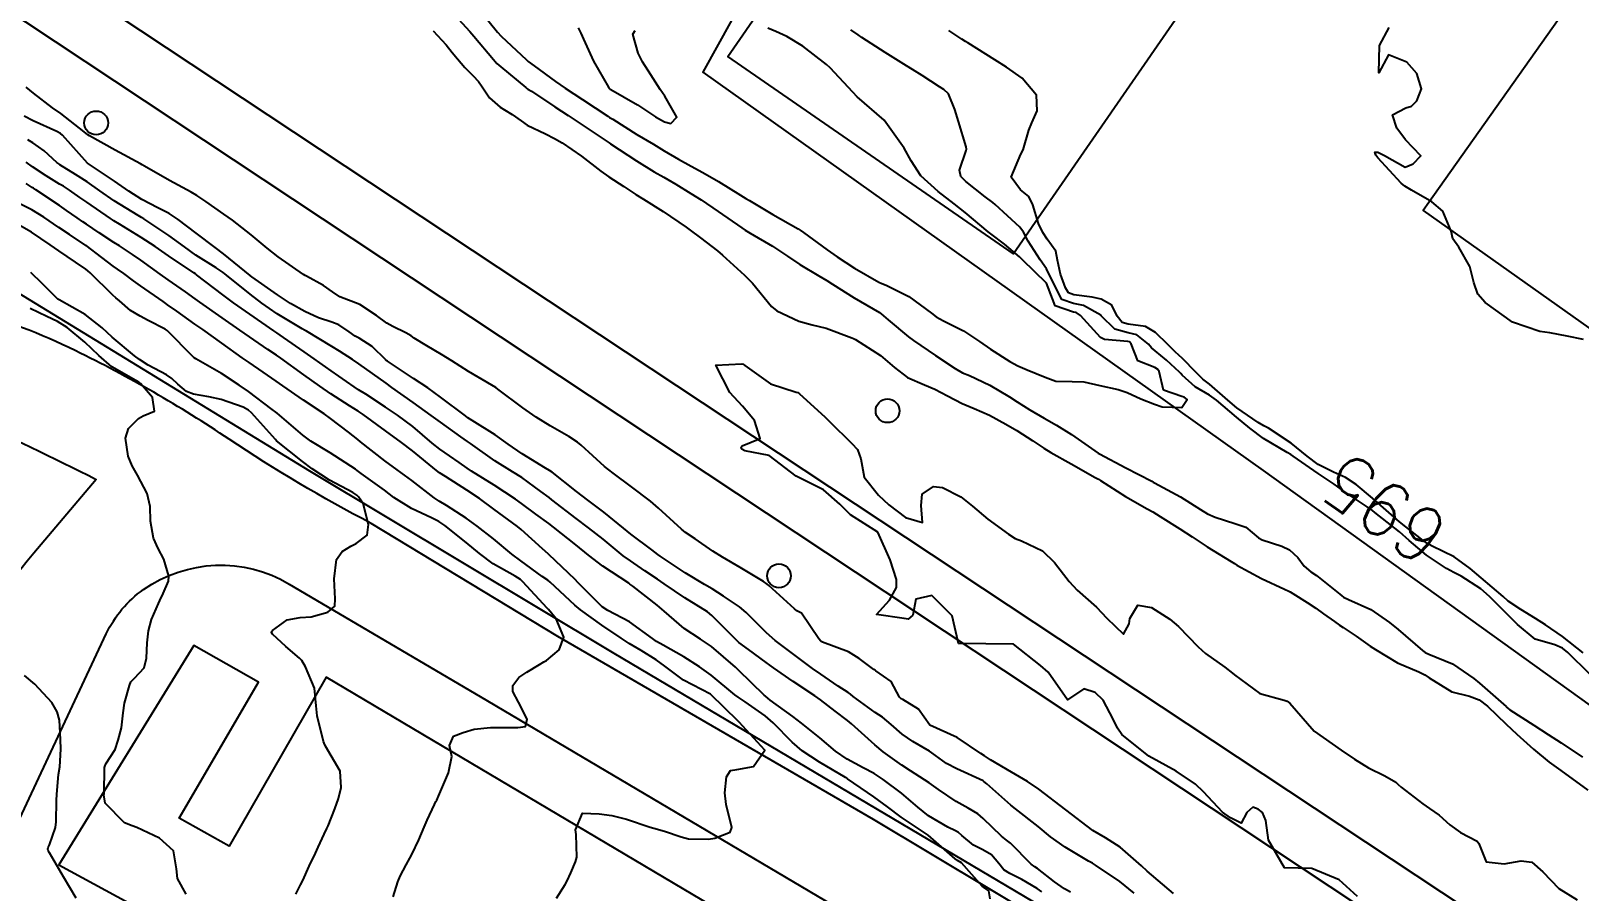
# Model space of a CAD drawing. Header units: metres. Extents: x 286371 to 293043, y 7462578 to 7466404.
# Drawn here: x 286937.7 to 287050.5, y 7465770.5 to 7465833.1 of the extents above; entities that cross this region are included whole.
import ezdxf
from ezdxf.enums import TextEntityAlignment as Align

# ---------------------------------------------------------------- set-up
doc = ezdxf.new("R2010")
doc.units = ezdxf.units.M
doc.header["$MEASUREMENT"] = 0
for name, color, linetype in [('Cotas', 45, 'Continuous'), ('Curvas de Nivel 1m', 11, 'Continuous'), ('Curvas de Nivel 5m', 15, 'Continuous'), ('Divisas', 45, 'Continuous'), ('Edificações', 30, 'Continuous'), ('Linha Férrea', 20, 'Continuous'), ('Postes', 20, 'Continuous'), ('Vias primárias', 230, 'Continuous')]:
    doc.layers.add(name, color=color, linetype=linetype)
doc.styles.add('Style-STANDARD', font='STANDARD.shx')

msp = doc.modelspace()

# ---------------------------------------------------------------- linework, layer by layer
at = {"layer": 'Curvas de Nivel 1m', "flags": 128}
for points, elevation in [([(286970.39, 7465834.63), (286971.7, 7465833.02), (286971.96, 7465832.73), (286973.8, 7465830.99), (286973.93, 7465830.87), (286974.36, 7465830.55), (286975.91, 7465829.43), (286976.61, 7465828.94), (286977.88, 7465828.11), (286979.72, 7465826.9), (286979.86, 7465826.8), (286980.09, 7465826.67), (286981.84, 7465825.57), (286983.05, 7465824.85), (286983.83, 7465824.38), (286984.87, 7465823.77), (286985.81, 7465823.26), (286986.66, 7465822.79), (286987.79, 7465822.13), (286989.4, 7465821.13), (286989.78, 7465820.9), (286990.04, 7465820.74), (286991.76, 7465819.74), (286993.6, 7465818.69), (286993.74, 7465818.6), (286993.99, 7465818.43), (286995.72, 7465817.16), (286996.43, 7465816.64), (286997.7, 7465815.82), (286999.48, 7465814.81), (286999.69, 7465814.71), (287000.01, 7465814.59), (287001.67, 7465813.75), (287003.31, 7465812.54), (287003.65, 7465812.29), (287004.18, 7465811.99), (287005.63, 7465811.25), (287006.81, 7465810.49), (287007.61, 7465809.93), (287009.02, 7465809.02), (287009.59, 7465808.71), (287010.27, 7465808.43), (287011.58, 7465807.89), (287012.38, 7465807.6), (287013.57, 7465807.57), (287014.4, 7465807.54), (287015.57, 7465807.28), (287016.91, 7465806.99), (287017.56, 7465806.76), (287018.55, 7465806.31), (287019.55, 7465805.91), (287020.11, 7465805.72), (287021.55, 7465805.68), (287021.94, 7465806.26), (287021.72, 7465806.43), (287021.56, 7465806.47), (287020.22, 7465806.93), (287019.89, 7465808.29), (287019.78, 7465808.48), (287019.59, 7465808.58), (287018.35, 7465809.07), (287017.85, 7465810.32), (287017.74, 7465810.45), (287017.62, 7465810.48), (287015.91, 7465810.64), (287015.62, 7465810.78), (287014.17, 7465812.38), (287013.85, 7465812.59), (287013.65, 7465812.63), (287012.33, 7465813.08), (287011.82, 7465814.41), (287011.68, 7465814.74), (287009.93, 7465816.44), (287009.72, 7465816.64), (287008.63, 7465817.56), (287007.74, 7465818.24), (287007.45, 7465818.48), (287005.76, 7465819.87), (287004.95, 7465820.52), (287003.79, 7465821.41), (287002.53, 7465822.55), (287001.82, 7465823.64), (287001.32, 7465824.57), (286999.86, 7465826.59), (286997.89, 7465828.31), (286997.57, 7465828.63), (286995.92, 7465830.41), (286995.66, 7465830.66), (286993.94, 7465831.99), (286992.77, 7465832.7), (286991.96, 7465833.07), (286991.39, 7465833.3)], 693), ([(286968.86, 7465833.95), (286969.67, 7465833.05), (286969.81, 7465832.89), (286969.96, 7465832.73), (286971.41, 7465831.02), (286971.65, 7465830.74), (286971.93, 7465830.48), (286973.75, 7465828.99), (286973.83, 7465828.91), (286973.9, 7465828.87), (286974.17, 7465828.71), (286975.88, 7465827.57), (286976.83, 7465826.94), (286977.85, 7465826.27), (286979.68, 7465825.05), (286979.83, 7465824.95), (286979.93, 7465824.89), (286981.82, 7465823.63), (286983.11, 7465822.84), (286983.8, 7465822.45), (286984.68, 7465821.93), (286985.78, 7465821.26), (286986.52, 7465820.79), (286987.76, 7465819.95), (286989.49, 7465818.75), (286989.74, 7465818.58), (286990.1, 7465818.37), (286991.72, 7465817.42), (286992.82, 7465816.7), (286993.71, 7465816.09), (286995.09, 7465815.27), (286995.69, 7465814.92), (286996.1, 7465814.65), (286997.67, 7465813.66), (286999.51, 7465812.6), (286999.65, 7465812.5), (287000.16, 7465812.07), (287001.63, 7465810.83), (287001.99, 7465810.56), (287003.6, 7465809.46), (287005.03, 7465808.51), (287005.58, 7465808.21), (287006.08, 7465808), (287007.57, 7465807.3), (287008.99, 7465806.45), (287009.55, 7465806.08), (287010.47, 7465805.5), (287011.53, 7465804.9), (287012.42, 7465804.4), (287013.51, 7465803.72), (287015.46, 7465802.35), (287015.49, 7465802.33), (287015.54, 7465802.31), (287017.48, 7465801.29), (287019.37, 7465800.3), (287019.46, 7465800.25), (287019.56, 7465800.2), (287021.45, 7465799.17), (287022.92, 7465798.24), (287023.43, 7465797.94), (287023.97, 7465797.68), (287025.42, 7465797.24), (287026.2, 7465796.97), (287027.14, 7465796.18), (287027.4, 7465796.03), (287028.83, 7465795.58), (287029.39, 7465795.3), (287030, 7465794.75), (287030.45, 7465794.12), (287030.95, 7465793.7), (287031.35, 7465793.43), (287033.05, 7465792.08), (287033.21, 7465791.95), (287033.33, 7465791.87), (287033.7, 7465791.69), (287035.32, 7465790.96), (287036.67, 7465790.02), (287037.3, 7465789.5), (287039.08, 7465787.99), (287039.27, 7465787.84), (287039.54, 7465787.71), (287041.26, 7465787.02), (287042.82, 7465785.93), (287043.24, 7465785.6), (287045.17, 7465783.9), (287045.21, 7465783.86), (287045.45, 7465783.65), (287047.19, 7465782.54), (287048.25, 7465781.85), (287049.18, 7465781.26), (287050.75, 7465780.22)], 694), ([(286977.57, 7465833.33), (286977.76, 7465832.93), (286977.96, 7465832.5), (286978.69, 7465830.91), (286979.79, 7465829), (286979.87, 7465828.89), (286979.89, 7465828.87), (286979.96, 7465828.83), (286981.88, 7465827.73), (286983.2, 7465826.84), (286983.86, 7465826.48), (286984.32, 7465826.36), (286984.75, 7465826.82), (286983.89, 7465828.36), (286983.54, 7465828.84), (286982.86, 7465829.9), (286982.26, 7465830.86), (286981.94, 7465831.49), (286981.56, 7465832.87), (286981.71, 7465833.13)], 692), ([(287051.25, 7465786.27), (287049.67, 7465787.83), (287049.28, 7465788.15), (287048.73, 7465788.4), (287047.29, 7465788.81), (287046.01, 7465789.88), (287045.31, 7465790.57), (287043.96, 7465791.92), (287043.34, 7465792.46), (287041.91, 7465793.39), (287041.36, 7465793.67), (287040.84, 7465793.96), (287039.38, 7465794.91), (287038.1, 7465796), (287037.4, 7465796.62), (287035.6, 7465798.04), (287035.44, 7465798.17), (287035.04, 7465798.45), (287033.46, 7465799.5), (287032.64, 7465800.09), (287031.48, 7465800.87), (287029.66, 7465802.13), (287029.5, 7465802.25), (287029.23, 7465802.41), (287027.51, 7465803.41), (287026.51, 7465804.18), (287025.54, 7465804.97), (287024.08, 7465806.22), (287023.56, 7465806.58), (287022.51, 7465807.19), (287021.58, 7465808.04), (287021.48, 7465808.16), (287021.38, 7465808.26), (287020.44, 7465809.12), (287019.61, 7465809.81), (287019.35, 7465810.03), (287019.12, 7465810.29), (287018.28, 7465810.97), (287017.63, 7465811.12), (287016.66, 7465811.37), (287015.68, 7465812.35), (287015.67, 7465812.38), (287015.64, 7465812.4), (287014.39, 7465813.11), (287013.66, 7465813.25), (287012.81, 7465813.55), (287012.36, 7465814.4), (287011.69, 7465815.77), (287011.23, 7465816.42), (287010.36, 7465817.8), (287010.02, 7465818.44), (287009.75, 7465818.82), (287007.95, 7465820.47), (287007.78, 7465820.61), (287007.23, 7465821.03), (287005.8, 7465822.14), (287005.44, 7465822.51), (287005.35, 7465822.97), (287005.83, 7465824.4), (287005.86, 7465824.48), (287005.86, 7465824.5), (287005.84, 7465824.66), (287005.28, 7465826.51), (287005, 7465827.39), (287004.54, 7465828.52), (287004.21, 7465828.83), (287003.9, 7465829.03), (287002.62, 7465829.85), (287001.92, 7465830.29), (287001.48, 7465830.57), (286999.94, 7465831.54), (286998.24, 7465832.62), (286997.96, 7465832.81), (286997.43, 7465833.17)], 694), ([(287050.81, 7465810.64), (287049.63, 7465810.87), (287048.36, 7465811.12), (287047.63, 7465811.2), (287045.64, 7465811.89), (287043.66, 7465813.32), (287043.11, 7465813.93), (287042.83, 7465814.79), (287042.54, 7465815.94), (287041.73, 7465817.35), (287041.3, 7465817.96), (287041.17, 7465818.53), (287040.57, 7465819.97), (287039.77, 7465820.65), (287038.29, 7465821.51), (287037.79, 7465821.8), (287037.54, 7465822.02), (287035.82, 7465823.85), (287035.68, 7465824.05), (287035.61, 7465824.26), (287035.83, 7465824.28), (287036.31, 7465824.04), (287037.81, 7465823.19), (287038.41, 7465823.41), (287038.96, 7465824), (287037.84, 7465825.18), (287037.22, 7465826.02), (287036.9, 7465826.99), (287037.88, 7465827.51), (287038.27, 7465827.62), (287038.68, 7465828), (287039.02, 7465828.88), (287038.66, 7465830), (287037.93, 7465830.83), (287036.6, 7465831.37), (287035.91, 7465830.04), (287035.94, 7465832.04), (287036.66, 7465833.35)], 696), ([(287018.08, 7465770.31), (287017.02, 7465771.15), (287015.25, 7465772.35), (287015.04, 7465772.48), (287014.76, 7465772.64), (287013.05, 7465773.65), (287011.98, 7465774.4), (287011.08, 7465775.15), (287009.44, 7465776.44), (287009.1, 7465776.72), (287007.34, 7465778.26), (287007.12, 7465778.45), (287007.07, 7465778.48), (287005.15, 7465779.36), (287004.4, 7465779.76), (287003.34, 7465780.53), (287003.17, 7465780.65), (287001.96, 7465781.34), (287001.18, 7465781.88), (287000.38, 7465782.59), (286999.73, 7465783.12), (286999.21, 7465783.47), (286997.61, 7465784.63), (286997.4, 7465784.81), (286997.23, 7465784.92), (286996.51, 7465785.37), (286995.25, 7465786.25), (286994.64, 7465786.67), (286993.27, 7465787.69), (286991.93, 7465788.71), (286991.29, 7465789.27), (286989.8, 7465790.75), (286989.32, 7465791.16), (286988.16, 7465791.94), (286987.34, 7465792.46), (286986.78, 7465792.79), (286985.36, 7465793.64), (286983.55, 7465794.84), (286983.38, 7465794.97), (286982.93, 7465795.3), (286981.41, 7465796.46), (286980.88, 7465796.88), (286979.43, 7465798.05), (286978.28, 7465798.92), (286977.45, 7465799.56), (286975.67, 7465800.96), (286975.48, 7465801.1), (286975.18, 7465801.27), (286973.49, 7465802.31), (286972.46, 7465803.01), (286971.51, 7465803.68), (286969.84, 7465804.74), (286969.53, 7465804.93), (286969.37, 7465805.06), (286967.55, 7465806.42), (286966.61, 7465807.1), (286965.57, 7465807.8), (286963.68, 7465809.05), (286963.59, 7465809.11), (286963.56, 7465809.14), (286962.56, 7465810.11), (286961.62, 7465810.72), (286961.33, 7465810.88), (286960.89, 7465811.19), (286960.13, 7465811.7), (286959.63, 7465811.89), (286958.65, 7465812.21), (286957.65, 7465812.66), (286956.6, 7465813.25), (286955.67, 7465813.88), (286953.79, 7465815.2), (286953.69, 7465815.27), (286953.66, 7465815.29), (286951.72, 7465816.87), (286951.11, 7465817.33), (286949.74, 7465818.37), (286948.43, 7465819.37), (286947.76, 7465819.81), (286946.95, 7465820.21), (286945.78, 7465820.83), (286944.84, 7465821.43), (286943.79, 7465822.17), (286941.81, 7465823.47), (286940.01, 7465825.5), (286939.85, 7465825.64), (286939.59, 7465825.77), (286937.86, 7465826.55), (286937.2, 7465826.89)], 694), ([(287013.44, 7465770.38), (287013.01, 7465770.62), (287012.28, 7465771.13), (287011.03, 7465772.1), (287010.84, 7465772.23), (287010.58, 7465772.42), (287009.06, 7465773.94), (287008.78, 7465774.17), (287008.4, 7465774.45), (287007.08, 7465775.74), (287006.69, 7465776.08), (287005.97, 7465776.5), (287005.1, 7465776.97), (287003.81, 7465777.85), (287003.13, 7465778.33), (287002.81, 7465778.55), (287001.79, 7465779.21), (287001.15, 7465779.64), (286999.8, 7465780.59), (286999.17, 7465781.11), (286997.49, 7465782.63), (286997.2, 7465782.87), (286996.29, 7465783.56), (286995.22, 7465784.38), (286994.82, 7465784.67), (286993.24, 7465785.73), (286991.8, 7465786.72), (286991.26, 7465787.1), (286989.97, 7465788.05), (286989.28, 7465788.57), (286989.08, 7465788.76), (286987.31, 7465790.53), (286986.99, 7465790.79), (286985.33, 7465791.81), (286983.84, 7465792.84), (286983.35, 7465793.18), (286982.43, 7465793.78), (286981.37, 7465794.5), (286980.85, 7465794.88), (286979.4, 7465796.09), (286978.33, 7465796.92), (286977.42, 7465797.59), (286975.65, 7465798.96), (286975.45, 7465799.12), (286974.86, 7465799.57), (286973.47, 7465800.58), (286972.78, 7465801), (286971.49, 7465801.8), (286969.73, 7465803.05), (286969.51, 7465803.21), (286969.02, 7465803.55), (286967.53, 7465804.6), (286966.86, 7465805.09), (286965.55, 7465806.05), (286963.99, 7465807.14), (286963.57, 7465807.44), (286962.58, 7465808.16), (286961.59, 7465808.86), (286961.12, 7465809.18), (286960.18, 7465809.78), (286959.61, 7465810.13), (286957.78, 7465811.23), (286957.63, 7465811.32), (286957.45, 7465811.41), (286955.64, 7465812.5), (286954.51, 7465813.28), (286953.67, 7465813.94), (286951.95, 7465815.32), (286951.7, 7465815.52), (286951.2, 7465815.84), (286949.72, 7465816.77), (286948.88, 7465817.37), (286947.74, 7465818.21), (286945.93, 7465819.41), (286945.76, 7465819.52), (286945.52, 7465819.66), (286943.77, 7465820.73), (286942.71, 7465821.46), (286941.79, 7465822.1), (286940.95, 7465822.64), (286939.81, 7465823.35), (286939.72, 7465823.41), (286939.59, 7465823.51), (286938.67, 7465824.37), (286937.84, 7465824.95), (286937.48, 7465825.18)], 693), ([(287011.35, 7465770.41), (287011.01, 7465770.64), (287009.88, 7465771.3), (287009.02, 7465771.73), (287008.58, 7465772.01), (287008.22, 7465772.46), (287007.68, 7465773.11), (287007.05, 7465773.47), (287006.38, 7465773.81), (287005.52, 7465774.51), (287005.28, 7465774.72), (287005.07, 7465774.85), (287004.49, 7465775.11), (287003.09, 7465775.95), (287002.31, 7465776.56), (287001.12, 7465777.58), (286999.8, 7465778.59), (286999.14, 7465779.01), (286998.32, 7465779.44), (286997.16, 7465780.06), (286996.32, 7465780.65), (286995.18, 7465781.61), (286993.85, 7465782.68), (286993.2, 7465783.17), (286991.56, 7465784.37), (286991.22, 7465784.65), (286991.13, 7465784.73), (286989.25, 7465786.54), (286989.03, 7465786.76), (286987.28, 7465788.27), (286986.49, 7465788.8), (286985.3, 7465789.59), (286983.83, 7465790.84), (286983.32, 7465791.27), (286981.55, 7465792.66), (286981.34, 7465792.82), (286981.26, 7465792.88), (286979.36, 7465794.12), (286978.32, 7465794.92), (286977.4, 7465795.67), (286975.78, 7465796.96), (286975.42, 7465797.24), (286974.48, 7465797.92), (286973.44, 7465798.69), (286973.01, 7465799), (286971.46, 7465800.02), (286969.8, 7465801.05), (286969.48, 7465801.26), (286968.89, 7465801.66), (286967.5, 7465802.64), (286966.94, 7465803.09), (286965.52, 7465804.29), (286964.4, 7465805.13), (286963.54, 7465805.71), (286962.09, 7465806.64), (286961.56, 7465806.97), (286961.25, 7465807.18), (286959.58, 7465808.35), (286958.33, 7465809.22), (286957.6, 7465809.72), (286956.09, 7465810.78), (286955.62, 7465811.11), (286955.4, 7465811.27), (286953.64, 7465812.47), (286952.45, 7465813.31), (286951.67, 7465813.89), (286949.75, 7465815.35), (286949.69, 7465815.4), (286949.57, 7465815.48), (286947.71, 7465816.72), (286946.74, 7465817.4), (286945.73, 7465818.06), (286944.15, 7465819.04), (286943.75, 7465819.27), (286943.65, 7465819.34), (286943.49, 7465819.45), (286941.77, 7465820.64), (286941.27, 7465820.98), (286940.52, 7465821.5), (286940.07, 7465821.79), (286939.79, 7465821.95), (286938.82, 7465822.54), (286937.81, 7465823.2), (286937.34, 7465823.55)], 692), ([(287007.59, 7465769.89), (287007.48, 7465770.48), (287007.19, 7465770.67), (287007.01, 7465770.81), (287005.5, 7465772.51), (287005.21, 7465772.69), (287005.04, 7465772.8), (287003.06, 7465774.54), (287001.09, 7465775.83), (287000.1, 7465776.59), (286999.11, 7465777.32), (286997.2, 7465778.63), (286997.13, 7465778.68), (286997.04, 7465778.73), (286995.15, 7465779.84), (286993.9, 7465780.68), (286993.17, 7465781.31), (286991.78, 7465782.72), (286991.2, 7465783.22), (286989.73, 7465784.23), (286989.22, 7465784.58), (286988.99, 7465784.76), (286987.25, 7465786.19), (286986.4, 7465786.8), (286985.26, 7465787.51), (286983.75, 7465788.36), (286983.28, 7465788.64), (286982.99, 7465788.85), (286981.3, 7465790.06), (286979.73, 7465790.9), (286979.32, 7465791.17), (286977.55, 7465792.93), (286977.35, 7465793.14), (286975.44, 7465794.96), (286975.38, 7465795.01), (286974.97, 7465795.39), (286973.41, 7465796.79), (286973.16, 7465797), (286971.43, 7465798.27), (286970.39, 7465799.04), (286969.45, 7465799.66), (286967.9, 7465800.64), (286967.47, 7465800.92), (286967.25, 7465801.09), (286965.5, 7465802.53), (286964.7, 7465803.13), (286963.52, 7465803.98), (286961.9, 7465805.17), (286961.54, 7465805.42), (286960.92, 7465805.8), (286959.56, 7465806.67), (286958.75, 7465807.22), (286957.58, 7465808.06), (286955.9, 7465809.26), (286955.6, 7465809.48), (286954.97, 7465809.91), (286953.62, 7465810.83), (286952.93, 7465811.3), (286951.64, 7465812.2), (286950, 7465813.35), (286949.67, 7465813.59), (286948.95, 7465814.09), (286947.69, 7465814.98), (286947.11, 7465815.39), (286945.71, 7465816.41), (286945.11, 7465816.82), (286944.14, 7465817.44), (286943.73, 7465817.7), (286942.68, 7465818.4), (286941.75, 7465819.03), (286941.48, 7465819.21), (286941.07, 7465819.49), (286940.29, 7465820.03), (286939.77, 7465820.39), (286938.05, 7465821.54), (286937.89, 7465821.64), (286937.79, 7465821.71), (286937.35, 7465822)], 691), ([(286964.1, 7465770.04), (286964.44, 7465771.13), (286964.6, 7465771.55), (286965.03, 7465772.38), (286965.3, 7465772.86), (286965.45, 7465773.12), (286965.97, 7465774.2), (286966.34, 7465775.11), (286966.56, 7465775.63), (286967.1, 7465776.76), (286967.21, 7465776.98), (286967.26, 7465777.09), (286967.39, 7465777.37), (286968.12, 7465779.07), (286968.36, 7465780.27), (286968.19, 7465781.07), (286968.49, 7465781.74), (286969.18, 7465782.01), (286969.98, 7465782.24), (286971.18, 7465782.36), (286971.83, 7465782.37), (286973.18, 7465782.36), (286973.72, 7465782.45), (286973.86, 7465782.98), (286973.21, 7465784.21), (286972.81, 7465785), (286972.8, 7465785.43), (286973.24, 7465786.01), (286973.82, 7465786.41), (286974.74, 7465786.97), (286975.06, 7465787.16), (286975.26, 7465787.26), (286976.19, 7465788.03), (286976.53, 7465788.95), (286975.96, 7465790.29), (286975.4, 7465790.96), (286975.32, 7465791.06), (286973.53, 7465792.99), (286973.36, 7465793.14), (286972.97, 7465793.39), (286971.37, 7465794.28), (286970.39, 7465795.04), (286969.4, 7465795.85), (286967.86, 7465797.08), (286967.42, 7465797.37), (286966.88, 7465797.63), (286965.43, 7465798.31), (286964.15, 7465799.13), (286963.45, 7465799.65), (286961.76, 7465800.88), (286961.47, 7465801.09), (286961.35, 7465801.18), (286959.49, 7465802.38), (286958.1, 7465803.23), (286957.51, 7465803.65), (286955.63, 7465805.26), (286955.54, 7465805.33), (286955.27, 7465805.54), (286953.56, 7465806.84), (286952.88, 7465807.3), (286951.58, 7465808.15), (286949.71, 7465809.23), (286949.59, 7465809.3), (286949.56, 7465809.32), (286949.52, 7465809.36), (286947.63, 7465811.29), (286947.48, 7465811.39), (286946.24, 7465812.01), (286945.65, 7465812.32), (286944.96, 7465812.74), (286944.16, 7465813.44), (286943.89, 7465813.67), (286943.67, 7465813.85), (286942.02, 7465815.48), (286941.85, 7465815.63), (286941.7, 7465815.74), (286940.94, 7465816.27), (286939.72, 7465817.09), (286939.11, 7465817.52), (286937.74, 7465818.44), (286935.78, 7465819.57)], 689), ([(286957, 7465770.24), (286957.34, 7465770.91), (286957.5, 7465771.24), (286957.98, 7465772.28), (286958.42, 7465773.22), (286958.62, 7465773.65), (286959.06, 7465774.6), (286959.26, 7465775.02), (286959.35, 7465775.21), (286959.84, 7465776.46), (286960.1, 7465777.2), (286960.31, 7465778), (286960.22, 7465779.2), (286959.16, 7465781), (286959.06, 7465781.22), (286959.02, 7465781.36), (286958.56, 7465783.22), (286958.48, 7465783.96), (286958.37, 7465785.23), (286957.71, 7465786.78), (286957.43, 7465787.24), (286957.27, 7465787.41), (286956.26, 7465788.28), (286955.29, 7465789.17), (286955.22, 7465789.28), (286955.23, 7465789.34), (286955.3, 7465789.44), (286956.36, 7465790.21), (286957.31, 7465790.38), (286958.12, 7465790.42), (286959.32, 7465790.77), (286959.83, 7465791.2), (286959.86, 7465791.73), (286959.79, 7465793.2), (286959.96, 7465794.61), (286960.37, 7465795.19), (286961, 7465795.57), (286961.39, 7465795.77), (286962.19, 7465796.37), (286962.29, 7465797.16), (286961.91, 7465798.69), (286961.57, 7465799.17), (286961.45, 7465799.29), (286961.14, 7465799.49), (286959.46, 7465800.38), (286958.2, 7465801.22), (286957.48, 7465801.75), (286955.6, 7465803.26), (286955.51, 7465803.35), (286953.78, 7465805.29), (286953.54, 7465805.49), (286953.15, 7465805.69), (286951.55, 7465806.25), (286950.66, 7465806.45), (286949.55, 7465806.65), (286949.03, 7465806.84), (286948.39, 7465807.38), (286947.97, 7465807.79), (286947.57, 7465808.05), (286946.23, 7465808.77), (286945.6, 7465809.17), (286945.25, 7465809.43), (286943.62, 7465810.8), (286942.88, 7465811.47), (286941.65, 7465812.45), (286939.75, 7465813.51), (286939.66, 7465813.57), (286938.51, 7465814.7), (286937.69, 7465815.5)], 688), ([(286949, 7465770.24), (286948.38, 7465771.37), (286948.31, 7465772.09), (286948.09, 7465773.38), (286947.06, 7465774.32), (286945.42, 7465775.08), (286945.08, 7465775.2), (286944.52, 7465775.43), (286943.11, 7465776.87), (286943.02, 7465777.46), (286943.03, 7465777.54), (286943.07, 7465779.46), (286943.08, 7465779.52), (286943.15, 7465779.72), (286943.84, 7465780.77), (286944.06, 7465781.44), (286944.29, 7465782.34), (286944.41, 7465783.44), (286944.51, 7465784.14), (286944.88, 7465785.43), (286944.97, 7465785.69), (286945.24, 7465785.97), (286945.95, 7465786.72), (286946.11, 7465787.41), (286946.16, 7465788.53), (286946.26, 7465789.41), (286946.48, 7465790.23), (286946.99, 7465791.4), (286947.09, 7465791.63), (286947.34, 7465792.13), (286947.72, 7465793.02), (286947.74, 7465793.39), (286947.37, 7465794.62), (286946.98, 7465795.4), (286946.64, 7465796.16), (286946.4, 7465797.41), (286946.38, 7465798.46), (286946.16, 7465799.41), (286945.46, 7465800.75), (286945.07, 7465801.43), (286944.78, 7465802.14), (286944.6, 7465803.44), (286944.81, 7465804.14), (286945.53, 7465804.88), (286945.88, 7465805.07), (286946.7, 7465805.41), (286946.55, 7465806.41), (286945.67, 7465807.42), (286945.57, 7465807.51), (286945.35, 7465807.65), (286943.59, 7465808.65), (286942.64, 7465809.47), (286941.62, 7465810.43), (286940.33, 7465811.5), (286939.64, 7465811.95), (286938.86, 7465812.31), (286937.65, 7465812.89)], 687), ([(287034.34, 7465770.06), (287033.02, 7465771.28), (287031.03, 7465772.11), (287029.03, 7465772.14), (287027.86, 7465774.16), (287027.66, 7465775.59), (287027.43, 7465776.17), (287027.1, 7465776.43), (287026.71, 7465776.57), (287026.29, 7465776.19), (287025.87, 7465775.4), (287025.09, 7465775.79), (287024.52, 7465776.21), (287023.12, 7465777.69), (287022.54, 7465778.24), (287021.14, 7465779.19), (287019.15, 7465780.29), (287017.18, 7465781.85), (287016.85, 7465782.33), (287016.55, 7465782.98), (287015.81, 7465784.35), (287015.23, 7465784.91), (287014.41, 7465785.19), (287013.22, 7465784.38), (287011.81, 7465786.41), (287011.26, 7465786.88), (287009.28, 7465788.44), (287007.28, 7465788.47), (287005.28, 7465788.5), (287004.81, 7465790.51), (287003.34, 7465791.98), (287002.17, 7465791.72), (287001.95, 7465790.55), (287001.6, 7465790.27), (287001.31, 7465790.3), (286999.31, 7465790.59), (287000.26, 7465791.65), (287000.76, 7465792.57), (287000.77, 7465793.16), (287000.3, 7465794.58), (286999.4, 7465796.59), (286997.42, 7465797.86), (286996.63, 7465798.64), (286995.45, 7465799.68), (286993.46, 7465800.68), (286991.49, 7465802.17), (286989.72, 7465802.52), (286989.5, 7465802.63), (286989.41, 7465802.75), (286989.51, 7465802.89), (286990.82, 7465803.41), (286990.41, 7465804.73), (286989.55, 7465805.78), (286988.61, 7465806.76), (286987.59, 7465808.77), (286989.49, 7465808.85), (286989.6, 7465808.82), (286989.71, 7465808.74), (286991.57, 7465807.4), (286993.45, 7465806.8), (286993.57, 7465806.76), (286993.7, 7465806.68), (286995.53, 7465805), (286995.89, 7465804.65), (286997.5, 7465803.06), (286997.91, 7465802.62), (286998.16, 7465801.94), (286998.41, 7465800.61), (286999.44, 7465799.3), (287000.21, 7465798.58), (287001.42, 7465797.67), (287002.65, 7465797.31), (287002.55, 7465798.55), (287002.63, 7465799.36), (287003.45, 7465799.92), (287004.12, 7465799.86), (287005.44, 7465799.18), (287006.29, 7465798.49), (287007.42, 7465797.55), (287008.93, 7465796.45), (287009.4, 7465796.13), (287009.87, 7465795.96), (287011.39, 7465795.23), (287012.28, 7465794.4), (287013.35, 7465793), (287013.92, 7465792.38), (287015.33, 7465791.14), (287016.09, 7465790.34), (287017.3, 7465789.17), (287017.71, 7465789.92), (287017.76, 7465790.32), (287018.34, 7465791.29), (287019.33, 7465791.1), (287020.68, 7465790.27), (287021.31, 7465789.72), (287022.73, 7465788.24), (287023.27, 7465787.77), (287024.69, 7465786.77), (287025.25, 7465786.34), (287025.39, 7465786.2), (287027.22, 7465784.84), (287029.01, 7465784.36), (287029.22, 7465784.3), (287029.42, 7465784.14), (287031.18, 7465782.11), (287033.16, 7465780.72), (287034.14, 7465780.07), (287035.14, 7465779.44), (287036.34, 7465778.84), (287037.13, 7465778.39), (287037.32, 7465778.21), (287037.52, 7465778.02), (287039.11, 7465776.82), (287039.6, 7465776.48), (287040.29, 7465775.98), (287041.08, 7465775.29), (287041.86, 7465774.73), (287043.07, 7465774.09), (287043.19, 7465773.92), (287043.72, 7465772.6), (287045.04, 7465772.45), (287046.27, 7465772.65), (287047.04, 7465772.56), (287047.86, 7465771.85), (287049.01, 7465770.64), (287050.34, 7465769.81)], 696), ([(286940.99, 7465769.94), (286940.06, 7465771.5), (286939.05, 7465773.25), (286938.95, 7465773.42), (286938.94, 7465773.52), (286938.95, 7465773.62), (286939.06, 7465773.82), (286939.5, 7465775.08), (286939.54, 7465775.51), (286939.56, 7465777.05), (286939.59, 7465777.51), (286939.7, 7465778.94), (286939.8, 7465779.5), (286939.88, 7465780.79), (286939.86, 7465781.5), (286939.79, 7465782.91), (286939.61, 7465783.51), (286939.21, 7465784.2), (286937.98, 7465785.53), (286937.24, 7465786.16)], 686)]:
    msp.add_lwpolyline(points, dxfattribs=dict(at, elevation=elevation))
at = {"layer": 'Curvas de Nivel 5m', "flags": 128}
for points, elevation in [([(286967, 7465833.1), (286967.95, 7465832.08), (286968.4, 7465831.53), (286968.78, 7465831.07), (286969.3, 7465830.43), (286969.92, 7465829.84), (286970.3, 7465829.43), (286970.58, 7465829.04), (286971.1, 7465828.23), (286971.88, 7465827.56), (286972.21, 7465827.35), (286972.76, 7465827.01), (286973.41, 7465826.55), (286973.85, 7465826.24), (286975.2, 7465825.61), (286975.84, 7465825.27), (286976.4, 7465824.95), (286977.82, 7465823.99), (286979.21, 7465822.9), (286979.8, 7465822.47), (286980.9, 7465821.76), (286981.78, 7465821.2), (286982.32, 7465820.86), (286983.76, 7465819.94), (286985.44, 7465818.81), (286985.74, 7465818.59), (286986.49, 7465818.04), (286987.72, 7465817.08), (286988.09, 7465816.77), (286989.69, 7465815.32), (286990.28, 7465814.74), (286991.66, 7465813.03), (286992.05, 7465812.71), (286993.64, 7465811.97), (286994.61, 7465811.7), (286995.64, 7465811.45), (286997.5, 7465810.75), (286997.63, 7465810.69), (286997.77, 7465810.62), (286999.6, 7465809.46), (287000.61, 7465808.58), (287001.57, 7465807.85), (287002.79, 7465807.32), (287003.56, 7465807), (287004.47, 7465806.52), (287005.55, 7465805.97), (287006.43, 7465805.6), (287007.53, 7465805.12), (287008.73, 7465804.46), (287009.52, 7465803.99), (287010.69, 7465803.25), (287011.5, 7465802.72), (287012.01, 7465802.41), (287013.48, 7465801.57), (287015.23, 7465800.59), (287015.47, 7465800.46), (287015.63, 7465800.35), (287017.45, 7465799.19), (287019.03, 7465798.3), (287019.43, 7465798.07), (287019.98, 7465797.73), (287021.41, 7465796.83), (287022.29, 7465796.25), (287023.39, 7465795.52), (287025.14, 7465794.45), (287025.38, 7465794.31), (287025.56, 7465794.2), (287027.35, 7465793.22), (287029.04, 7465792.44), (287029.34, 7465792.3), (287029.44, 7465792.25), (287029.64, 7465792.14), (287030.69, 7465791.48), (287031.32, 7465791.06), (287031.87, 7465790.66), (287032.67, 7465790.09), (287033.04, 7465789.82), (287033.3, 7465789.66), (287034.24, 7465789.02), (287035.28, 7465788.3), (287035.67, 7465788.04), (287037.26, 7465787.09), (287038.82, 7465786.42), (287039.25, 7465786.2), (287039.57, 7465785.98), (287041.23, 7465784.98), (287042.5, 7465784.66), (287043.22, 7465784.39), (287043.83, 7465783.92), (287045.19, 7465782.61), (287045.96, 7465781.88), (287047.17, 7465780.79), (287048.32, 7465779.85), (287049.15, 7465779.23), (287051.12, 7465777.8)], 695), ([(287050.79, 7465787.81), (287049.29, 7465789), (287048.04, 7465789.85), (287047.31, 7465790.32), (287046.25, 7465790.96), (287045.33, 7465791.58), (287044.95, 7465791.9), (287043.35, 7465793.28), (287042.56, 7465793.94), (287041.38, 7465794.8), (287039.78, 7465795.58), (287039.39, 7465795.79), (287039.13, 7465795.99), (287037.41, 7465797.36), (287036.63, 7465798.03), (287035.45, 7465799.07), (287034.25, 7465800.06), (287033.47, 7465800.58), (287032.61, 7465800.96), (287031.49, 7465801.53), (287030.69, 7465802.12), (287029.51, 7465803.08), (287027.86, 7465804.16), (287027.53, 7465804.35), (287027.11, 7465804.59), (287025.55, 7465805.65), (287024.89, 7465806.2), (287023.57, 7465807.37), (287023.08, 7465807.74), (287022.56, 7465808.24), (287021.6, 7465809.24), (287021.07, 7465809.73), (287020.52, 7465810.27), (287019.63, 7465811.15), (287018.9, 7465811.57), (287017.64, 7465811.75), (287017.19, 7465811.87), (287016.84, 7465812.33), (287016.45, 7465813.14), (287015.66, 7465813.56), (287015.02, 7465813.72), (287013.67, 7465813.89), (287013.3, 7465814.02), (287013.08, 7465814.39), (287012.71, 7465815.38), (287012.5, 7465816.4), (287012.38, 7465817.07), (287011.73, 7465817.94), (287011.41, 7465818.42), (287011.1, 7465819.08), (287010.69, 7465820.43), (287010.4, 7465821.05), (287009.79, 7465821.52), (287009.12, 7465822.45), (287009.83, 7465824.12), (287010, 7465824.43), (287010.41, 7465825.87), (287010.63, 7465826.42), (287011.01, 7465827.28), (287010.96, 7465828.42), (287009.91, 7465829.65), (287008.78, 7465830.45), (287007.93, 7465830.99), (287006.61, 7465831.82), (287005.95, 7465832.23), (287005.79, 7465832.33), (287005.53, 7465832.5), (287004.57, 7465833.13)], 695), ([(287020.93, 7465770.27), (287019.03, 7465771.91), (287018.61, 7465772.3), (287017.05, 7465773.66), (287015.98, 7465774.34), (287015.07, 7465774.88), (287013.09, 7465776.38), (287011.12, 7465777.89), (287010.3, 7465778.43), (287009.14, 7465779.12), (287007.6, 7465780.02), (287007.16, 7465780.3), (287006.91, 7465780.48), (287005.18, 7465781.64), (287003.19, 7465782.53), (287002.36, 7465783.7), (287001.22, 7465784.41), (287001.11, 7465784.46), (287000.97, 7465784.57), (287000.37, 7465785.71), (286999.25, 7465786.51), (286999.2, 7465786.54), (286999.11, 7465786.6), (286998.04, 7465787.39), (286997.27, 7465787.89), (286995.36, 7465788.59), (286995.28, 7465788.64), (286995.25, 7465788.66), (286995.11, 7465788.84), (286993.83, 7465790.69), (286993.51, 7465790.88), (286993.32, 7465791.01), (286991.47, 7465792.72), (286991.35, 7465792.82), (286991.08, 7465793), (286989.36, 7465794.03), (286988.09, 7465794.77), (286987.38, 7465795.22), (286986.09, 7465796.11), (286985.4, 7465796.58), (286985.09, 7465796.82), (286983.43, 7465798.35), (286982.84, 7465798.85), (286981.46, 7465799.91), (286980.11, 7465800.89), (286979.48, 7465801.39), (286977.78, 7465802.93), (286977.51, 7465803.16), (286976.88, 7465803.57), (286975.52, 7465804.35), (286974.52, 7465804.98), (286973.54, 7465805.64), (286971.71, 7465807.02), (286971.57, 7465807.13), (286971.29, 7465807.3), (286969.58, 7465808.31), (286968.36, 7465809.07), (286967.6, 7465809.54), (286966.55, 7465810.16), (286965.62, 7465810.73), (286965.39, 7465810.89), (286965.01, 7465811.12), (286964.06, 7465811.57), (286963.63, 7465811.83), (286962.87, 7465812.38), (286961.65, 7465813.17), (286960.2, 7465813.74), (286959.67, 7465814.09), (286959.02, 7465814.56), (286957.77, 7465815.23), (286957.68, 7465815.28), (286957.56, 7465815.37), (286955.71, 7465816.65), (286954.9, 7465817.28), (286953.74, 7465818.24), (286952.38, 7465819.32), (286951.76, 7465819.75), (286950.45, 7465820.67), (286949.78, 7465821.12), (286949.37, 7465821.36), (286947.8, 7465822.22), (286945.97, 7465823.26), (286945.81, 7465823.34), (286945.69, 7465823.42), (286943.83, 7465824.42), (286941.96, 7465825.47), (286941.85, 7465825.54), (286941.57, 7465825.75), (286939.87, 7465827.08), (286939.26, 7465827.51), (286937.89, 7465828.56), (286937.35, 7465829)], 695), ([(286976, 7465769.95), (286976.61, 7465770.94), (286976.76, 7465771.2), (286977.03, 7465771.79), (286977.37, 7465772.6), (286977.48, 7465772.93), (286977.43, 7465774.57), (286977.38, 7465774.93), (286977.88, 7465776.14), (286979.09, 7465776.08), (286980.02, 7465775.96), (286981.09, 7465775.69), (286982.81, 7465775.12), (286983.08, 7465775.04), (286983.85, 7465774.83), (286985.07, 7465774.41), (286985.6, 7465774.27), (286987.07, 7465774.24), (286987.53, 7465774.32), (286988.64, 7465774.76), (286988.76, 7465775.08), (286988.34, 7465776.77), (286988.26, 7465777.62), (286988.38, 7465778.77), (286988.67, 7465779.23), (286989.14, 7465779.32), (286990.35, 7465779.53), (286991.16, 7465780.72), (286989.29, 7465782.75), (286989.2, 7465782.85), (286987.24, 7465784.78), (286987.2, 7465784.81), (286985.24, 7465785.81), (286983.89, 7465786.83), (286983.26, 7465787.3), (286982.16, 7465787.97), (286981.28, 7465788.5), (286980.7, 7465788.88), (286979.3, 7465789.82), (286977.75, 7465790.93), (286977.32, 7465791.29), (286975.52, 7465792.96), (286975.36, 7465793.1), (286974.95, 7465793.38), (286973.38, 7465794.5), (286972.74, 7465795), (286971.4, 7465796.12), (286970.22, 7465797.04), (286969.42, 7465797.61), (286967.98, 7465798.54), (286967.44, 7465798.86), (286967.08, 7465799.09), (286965.46, 7465800.36), (286964.39, 7465801.13), (286963.48, 7465801.78), (286961.71, 7465803.17), (286961.51, 7465803.34), (286960.83, 7465803.87), (286959.53, 7465804.88), (286959.06, 7465805.21), (286957.55, 7465806.22), (286956.05, 7465807.26), (286955.57, 7465807.6), (286954.61, 7465808.25), (286953.59, 7465808.95), (286953.09, 7465809.3), (286951.61, 7465810.37), (286950.22, 7465811.35), (286949.64, 7465811.75), (286948.33, 7465812.7), (286947.66, 7465813.16), (286947.53, 7465813.25), (286947.33, 7465813.39), (286945.68, 7465814.53), (286945.16, 7465814.9), (286944.46, 7465815.44), (286944.01, 7465815.76), (286943.7, 7465815.98), (286942.86, 7465816.61), (286941.72, 7465817.47), (286941.7, 7465817.48), (286940.5, 7465818.27), (286939.74, 7465818.78), (286938.65, 7465819.53), (286937.76, 7465820.08), (286936.75, 7465820.58)], 690)]:
    msp.add_lwpolyline(points, dxfattribs=dict(at, elevation=elevation))
at = {"layer": 'Divisas'}
msp.add_lwpolyline([(286945.71, 7465875.91), (286941.8, 7465870.14), (286989.76, 7465835.74), (286986.65, 7465830.09), (287027.47, 7465801.1), (287052.85, 7465782.86), (287079.66, 7465764.32), (287113.07, 7465739.01), (287114.94, 7465737.62), (287114.52, 7465736.96), (287148.88, 7465712.21), (287170.09, 7465699.34), (287184.02, 7465689.91), (287201.48, 7465677.5), (287215.22, 7465667.55), (287228.17, 7465660), (287229.97, 7465660.67), (287237.05, 7465653.29), (287246.02, 7465647.16, 0.010986), (287262.74, 7465636.25, -0.013374), (287268.29, 7465632.59, 0.179161), (287272.81, 7465631.42, 0.163467), (287276.47, 7465633.07, 0.13967), (287278.82, 7465636.95, -3.535766)], format="xyb", dxfattribs=at)
msp.add_lwpolyline([(287204.58, 7465647.33), (287191.44, 7465655.66), (287175.66, 7465666.38), (287153.69, 7465680.93), (287132.93, 7465694.81), (287127.99, 7465698.23), (287121.66, 7465703.51), (287105.47, 7465714.16), (287085.87, 7465725.55), (287059.2, 7465741.13), (287034, 7465756.04), (287011.35, 7465769.31), (286980.18, 7465787.75), (286958.02, 7465801.03), (286935.38, 7465814.85), (286919.69, 7465825.45), (286912.72, 7465819.28)], dxfattribs=at)
at = {"layer": 'Edificações'}
for points in [[(287034.73, 7465853.67), (287026.4, 7465841.62), (287009.28, 7465816.86), (286988.48, 7465831.25), (287005.6, 7465856), (287011.89, 7465851.65), (287020.22, 7465863.7), (287025.39, 7465860.13), (287038.8, 7465879.53), (287048.14, 7465873.07)], [(287065.85, 7465857.75), (287039.14, 7465820.02), (287148.82, 7465742.37), (287175.53, 7465780.11)]]:
    msp.add_lwpolyline(points, close=True, dxfattribs=at)
msp.add_lwpolyline([(287009.82, 7465756.02), (286959.2, 7465786.03), (286952.15, 7465773.72), (286948.49, 7465775.77), (286954.29, 7465785.67), (286949.56, 7465788.34), (286939.74, 7465772.38), (286944.83, 7465769.61)], dxfattribs=at)
at = {"layer": 'Linha Férrea'}
for points in [[(286381.9, 7466191.54, -0.034817), (286483.63, 7466136.23), (286637.59, 7466036.03), (286881.46, 7465875.71), (287117.31, 7465719.49, 0.005418), (287238.16, 7465637.94, 0.010292), (287320.61, 7465583.02, 0.018788), (287399.32, 7465533.46, 0.057979), (287521.87, 7465481.39), (287711.72, 7465426.48, -0.002898), (287879.49, 7465377.76), (287927.28, 7465363.25), (287977.96, 7465347.67), (288011.31, 7465337.66), (288037.94, 7465330.83), (288090.19, 7465315.26), (288107.16, 7465310.12)], [(287835.18, 7465381.47, 0.010304), (287693.16, 7465427.51), (287537.99, 7465472.45, -0.040382), (287441.99, 7465506.86, -0.042368), (287320.57, 7465578.57, -0.008489), (287246.96, 7465627.06, -0.004773), (287110.87, 7465718.76), (286883.88, 7465869.13), (286836.14, 7465900.58), (286681.72, 7466001.99, 0.002623), (286488.21, 7466128.28, 0.036116), (286381.9, 7466186.94, 0.036116)]]:
    msp.add_lwpolyline(points, format="xyb", dxfattribs=at)
at = {"layer": 'Postes'}
for centre in [(286942.45, 7465826.4), (287000.11, 7465805.44), (286992.2, 7465793.42)]:
    msp.add_circle(centre, 0.866, dxfattribs=at)
at = {"layer": 'Vias primárias'}
msp.add_lwpolyline([(287016.16, 7465765.46), (286999.08, 7465775.67), (286976.09, 7465789), (286962.49, 7465797.24, -0.028093), (286952.14, 7465803.37, 0.033842), (286940.93, 7465809.82, 0.04816), (286933.09, 7465812.77, 0.070895), (286923.81, 7465813.89, 0.088975), (286915.42, 7465812.21, 0.051662), (286908.22, 7465808.48, 0.076638), (286905.04, 7465805.6, 0.018946), (286898.15, 7465796.45, -0.004154), (286887.19, 7465780.95, -0.02416), (286873.95, 7465764.31, -0.00482)], format="xyb", dxfattribs=at)
at = {"layer": 'Vias primárias', "elevation": 688.41}
msp.add_lwpolyline([(286827.55, 7465663.1), (286832.97, 7465709.03, -0.153151), (286836.99, 7465718.02, -0.055386), (286842.26, 7465722.78, 0.031575), (286847.74, 7465727.28, -0.011435), (286855.28, 7465734, 0.025781), (286864.38, 7465742.57, -0.002926), (286870.63, 7465749.04, 0.028135), (286885.98, 7465766.59, 0.008606), (286894.76, 7465778.26, 0.013389), (286906.1, 7465794.82, -0.112188), (286916.62, 7465805.08, -0.197388), (286927.38, 7465806.82, -0.046004), (286932.85, 7465804.99, -0.014548), (286942.46, 7465800.44), (286937.91, 7465795.06, 0.056477), (286931.26, 7465785.13, 0.031498), (286903.77, 7465722.62, -0.016777), (286895.97, 7465703.33, -0.009821), (286884.43, 7465678.7, 0.006238), (286876.54, 7465662.16, 0.002499), (286865.37, 7465637.67, 17.751478)], format="xyb", dxfattribs=at)
at = {"layer": 'Vias primárias'}
msp.add_lwpolyline([(286970.42, 7465784.63), (287010.9, 7465760.7, -0.016529), (287014.98, 7465758.11, -0.394202), (287016.42, 7465751.68), (287002.35, 7465726.52), (286989.19, 7465703.42), (286968.85, 7465666.94), (286966.3, 7465662.12, -0.066675), (286964.61, 7465659.75, -0.351307), (286958.6, 7465658.89), (286929.44, 7465675.41), (286909.97, 7465686.64, -0.102912), (286903.59, 7465692.32, -0.213468), (286902.22, 7465698.53), (286919, 7465737.54), (286943.19, 7465789.19, -0.131183), (286945.9, 7465792.42, -0.294667), (286956.52, 7465792.82)], format="xyb", close=True, dxfattribs=at)

# ---------------------------------------------------------------- texts
at = {"layer": 'Cotas', "style": 'Style-STANDARD'}
msp.add_text('695', height=4, rotation=144.972, dxfattribs=at).set_placement((287036.32, 7465798.27, 695), align=Align.MIDDLE_CENTER)

doc.saveas('drawing.dxf')
